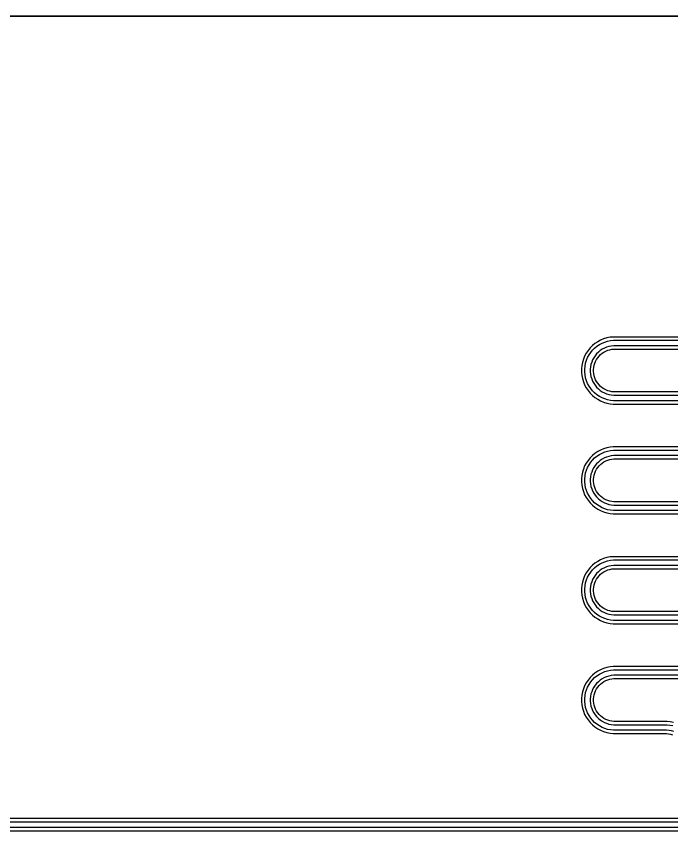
# Model space of a CAD drawing. Extents: x 200 to 9800, y 200 to 9800.
# Drawn here: x 6217 to 7411, y 4989 to 6472 of the extents above; entities that cross this region are included whole.
import ezdxf

# ---------------------------------------------------------------- set-up
doc = ezdxf.new("R2010")
doc.units = 0
doc.layers.add('L1D0', color=2, linetype='CONTINUOUS')

msp = doc.modelspace()

# ---------------------------------------------------------------- linework, layer by layer
at = {"layer": 'L1D0'}
for points in [[(7970, 6472), (2010.5, 6472)], [(5970, 6472), (7965.5, 6472)], [(7593.358, 5888), (7304.561, 5888), (7298.597, 5887.413), (7292.718, 5886.243), (7286.983, 5884.503), (7281.446, 5882.21), (7276.16, 5879.385), (7271.177, 5876.055), (7266.543, 5872.253), (7262.305, 5868.015), (7258.503, 5863.381), (7255.173, 5858.398), (7252.348, 5853.112), (7250.055, 5847.575), (7248.315, 5841.84), (7247.145, 5835.961), (7246.558, 5829.997), (7246.558, 5824.003), (7247.145, 5818.039), (7248.315, 5812.16), (7250.055, 5806.425), (7252.348, 5800.888), (7255.173, 5795.602), (7258.503, 5790.619), (7262.305, 5785.985), (7266.543, 5781.747), (7271.177, 5777.945), (7276.16, 5774.615), (7281.446, 5771.79), (7286.983, 5769.497), (7292.718, 5767.757), (7298.597, 5766.587), (7304.561, 5766), (7593.358, 5766)], [(7593.653, 5772), (7304.856, 5772), (7299.478, 5772.53), (7294.178, 5773.584), (7289.007, 5775.153), (7284.014, 5777.221), (7279.248, 5779.768), (7274.755, 5782.77), (7270.578, 5786.199), (7266.757, 5790.02), (7263.328, 5794.197), (7260.326, 5798.69), (7257.779, 5803.456), (7255.711, 5808.449), (7254.142, 5813.62), (7253.088, 5818.92), (7252.558, 5824.298), (7252.558, 5829.702), (7253.088, 5835.08), (7254.142, 5840.38), (7255.711, 5845.551), (7257.779, 5850.544), (7260.326, 5855.31), (7263.328, 5859.803), (7266.757, 5863.98), (7270.578, 5867.801), (7274.755, 5871.23), (7279.248, 5874.232), (7284.014, 5876.779), (7289.007, 5878.847), (7294.178, 5880.416), (7299.478, 5881.47), (7304.856, 5882), (7593.653, 5882)], [(7594.144, 5872), (7305.347, 5872), (7300.947, 5871.567), (7296.611, 5870.704), (7292.38, 5869.421), (7288.295, 5867.729), (7284.395, 5865.644), (7280.719, 5863.188), (7277.301, 5860.383), (7274.175, 5857.257), (7271.37, 5853.839), (7268.914, 5850.163), (7266.829, 5846.263), (7265.137, 5842.178), (7263.854, 5837.947), (7262.991, 5833.611), (7262.558, 5829.211), (7262.558, 5824.789), (7262.991, 5820.389), (7263.854, 5816.053), (7265.137, 5811.822), (7266.829, 5807.737), (7268.914, 5803.837), (7271.37, 5800.161), (7274.175, 5796.743), (7277.301, 5793.617), (7280.719, 5790.812), (7284.395, 5788.356), (7288.295, 5786.271), (7292.38, 5784.579), (7296.611, 5783.296), (7300.947, 5782.433), (7305.347, 5782), (7594.144, 5782)], [(7594.439, 5788), (7305.642, 5788), (7301.829, 5788.376), (7298.07, 5789.123), (7294.403, 5790.235), (7290.863, 5791.702), (7287.484, 5793.508), (7284.298, 5795.637), (7281.336, 5798.068), (7278.626, 5800.778), (7276.195, 5803.74), (7274.066, 5806.926), (7272.26, 5810.305), (7270.793, 5813.845), (7269.681, 5817.512), (7268.934, 5821.271), (7268.558, 5825.084), (7268.558, 5828.916), (7268.934, 5832.729), (7269.681, 5836.488), (7270.793, 5840.155), (7272.26, 5843.695), (7274.066, 5847.074), (7276.195, 5850.26), (7278.626, 5853.222), (7281.336, 5855.932), (7284.298, 5858.363), (7287.484, 5860.492), (7290.863, 5862.298), (7294.403, 5863.765), (7298.07, 5864.877), (7301.829, 5865.624), (7305.642, 5866), (7594.439, 5866)], [(7593.358, 5688), (7304.561, 5688), (7298.597, 5687.413), (7292.718, 5686.243), (7286.983, 5684.503), (7281.446, 5682.21), (7276.16, 5679.385), (7271.177, 5676.055), (7266.543, 5672.253), (7262.305, 5668.015), (7258.503, 5663.381), (7255.173, 5658.398), (7252.348, 5653.112), (7250.055, 5647.575), (7248.315, 5641.84), (7247.145, 5635.961), (7246.558, 5629.997), (7246.558, 5624.003), (7247.145, 5618.039), (7248.315, 5612.16), (7250.055, 5606.425), (7252.348, 5600.888), (7255.173, 5595.602), (7258.503, 5590.619), (7262.305, 5585.985), (7266.543, 5581.747), (7271.177, 5577.945), (7276.16, 5574.615), (7281.446, 5571.79), (7286.983, 5569.497), (7292.718, 5567.757), (7298.597, 5566.587), (7304.561, 5566), (7593.358, 5566)], [(7593.653, 5572), (7304.856, 5572), (7299.478, 5572.53), (7294.178, 5573.584), (7289.007, 5575.153), (7284.014, 5577.221), (7279.248, 5579.768), (7274.755, 5582.77), (7270.578, 5586.199), (7266.757, 5590.02), (7263.328, 5594.197), (7260.326, 5598.69), (7257.779, 5603.456), (7255.711, 5608.449), (7254.142, 5613.62), (7253.088, 5618.92), (7252.558, 5624.298), (7252.558, 5629.702), (7253.088, 5635.08), (7254.142, 5640.38), (7255.711, 5645.551), (7257.779, 5650.544), (7260.326, 5655.31), (7263.328, 5659.803), (7266.757, 5663.98), (7270.578, 5667.801), (7274.755, 5671.23), (7279.248, 5674.232), (7284.014, 5676.779), (7289.007, 5678.847), (7294.178, 5680.416), (7299.478, 5681.47), (7304.856, 5682), (7593.653, 5682)], [(7594.144, 5672), (7305.347, 5672), (7300.947, 5671.567), (7296.611, 5670.704), (7292.38, 5669.421), (7288.295, 5667.729), (7284.395, 5665.644), (7280.719, 5663.188), (7277.301, 5660.383), (7274.175, 5657.257), (7271.37, 5653.839), (7268.914, 5650.163), (7266.829, 5646.263), (7265.137, 5642.178), (7263.854, 5637.947), (7262.991, 5633.611), (7262.558, 5629.211), (7262.558, 5624.789), (7262.991, 5620.389), (7263.854, 5616.053), (7265.137, 5611.822), (7266.829, 5607.737), (7268.914, 5603.837), (7271.37, 5600.161), (7274.175, 5596.743), (7277.301, 5593.617), (7280.719, 5590.812), (7284.395, 5588.356), (7288.295, 5586.271), (7292.38, 5584.579), (7296.611, 5583.296), (7300.947, 5582.433), (7305.347, 5582), (7594.144, 5582)], [(7594.439, 5588), (7305.642, 5588), (7301.829, 5588.376), (7298.07, 5589.123), (7294.403, 5590.235), (7290.863, 5591.702), (7287.484, 5593.508), (7284.298, 5595.637), (7281.336, 5598.068), (7278.626, 5600.778), (7276.195, 5603.74), (7274.066, 5606.926), (7272.26, 5610.305), (7270.793, 5613.845), (7269.681, 5617.512), (7268.934, 5621.271), (7268.558, 5625.084), (7268.558, 5628.916), (7268.934, 5632.729), (7269.681, 5636.488), (7270.793, 5640.155), (7272.26, 5643.695), (7274.066, 5647.074), (7276.195, 5650.26), (7278.626, 5653.222), (7281.336, 5655.932), (7284.298, 5658.363), (7287.484, 5660.492), (7290.863, 5662.298), (7294.403, 5663.765), (7298.07, 5664.877), (7301.829, 5665.624), (7305.642, 5666), (7594.439, 5666)], [(7593.358, 5488), (7304.561, 5488), (7298.597, 5487.413), (7292.718, 5486.243), (7286.983, 5484.503), (7281.446, 5482.21), (7276.16, 5479.385), (7271.177, 5476.055), (7266.543, 5472.253), (7262.305, 5468.015), (7258.503, 5463.381), (7255.173, 5458.398), (7252.348, 5453.112), (7250.055, 5447.575), (7248.315, 5441.84), (7247.145, 5435.961), (7246.558, 5429.997), (7246.558, 5424.003), (7247.145, 5418.039), (7248.315, 5412.16), (7250.055, 5406.425), (7252.348, 5400.888), (7255.173, 5395.602), (7258.503, 5390.619), (7262.305, 5385.985), (7266.543, 5381.747), (7271.177, 5377.945), (7276.16, 5374.615), (7281.446, 5371.79), (7286.983, 5369.497), (7292.718, 5367.757), (7298.597, 5366.587), (7304.561, 5366), (7593.358, 5366)], [(7593.653, 5372), (7304.856, 5372), (7299.478, 5372.53), (7294.178, 5373.584), (7289.007, 5375.153), (7284.014, 5377.221), (7279.248, 5379.768), (7274.755, 5382.77), (7270.578, 5386.199), (7266.757, 5390.02), (7263.328, 5394.197), (7260.326, 5398.69), (7257.779, 5403.456), (7255.711, 5408.449), (7254.142, 5413.62), (7253.088, 5418.92), (7252.558, 5424.298), (7252.558, 5429.702), (7253.088, 5435.08), (7254.142, 5440.38), (7255.711, 5445.551), (7257.779, 5450.544), (7260.326, 5455.31), (7263.328, 5459.803), (7266.757, 5463.98), (7270.578, 5467.801), (7274.755, 5471.23), (7279.248, 5474.232), (7284.014, 5476.779), (7289.007, 5478.847), (7294.178, 5480.416), (7299.478, 5481.47), (7304.856, 5482), (7593.653, 5482)], [(7594.144, 5472), (7305.347, 5472), (7300.947, 5471.567), (7296.611, 5470.704), (7292.38, 5469.421), (7288.295, 5467.729), (7284.395, 5465.644), (7280.719, 5463.188), (7277.301, 5460.383), (7274.175, 5457.257), (7271.37, 5453.839), (7268.914, 5450.163), (7266.829, 5446.263), (7265.137, 5442.178), (7263.854, 5437.947), (7262.991, 5433.611), (7262.558, 5429.211), (7262.558, 5424.789), (7262.991, 5420.389), (7263.854, 5416.053), (7265.137, 5411.822), (7266.829, 5407.737), (7268.914, 5403.837), (7271.37, 5400.161), (7274.175, 5396.743), (7277.301, 5393.617), (7280.719, 5390.812), (7284.395, 5388.356), (7288.295, 5386.271), (7292.38, 5384.579), (7296.611, 5383.296), (7300.947, 5382.433), (7305.347, 5382), (7594.144, 5382)], [(7594.439, 5388), (7305.642, 5388), (7301.829, 5388.376), (7298.07, 5389.123), (7294.403, 5390.235), (7290.863, 5391.702), (7287.484, 5393.508), (7284.298, 5395.637), (7281.336, 5398.068), (7278.626, 5400.778), (7276.195, 5403.74), (7274.066, 5406.926), (7272.26, 5410.305), (7270.793, 5413.845), (7269.681, 5417.512), (7268.934, 5421.271), (7268.558, 5425.084), (7268.558, 5428.916), (7268.934, 5432.729), (7269.681, 5436.488), (7270.793, 5440.155), (7272.26, 5443.695), (7274.066, 5447.074), (7276.195, 5450.26), (7278.626, 5453.222), (7281.336, 5455.932), (7284.298, 5458.363), (7287.484, 5460.492), (7290.863, 5462.298), (7294.403, 5463.765), (7298.07, 5464.877), (7301.829, 5465.624), (7305.642, 5466), (7594.439, 5466)], [(7593.358, 5288), (7304.561, 5288), (7298.597, 5287.413), (7292.718, 5286.243), (7286.983, 5284.503), (7281.446, 5282.21), (7276.16, 5279.385), (7271.177, 5276.055), (7266.543, 5272.253), (7262.305, 5268.015), (7258.503, 5263.381), (7255.173, 5258.398), (7252.348, 5253.112), (7250.055, 5247.575), (7248.315, 5241.84), (7247.145, 5235.961), (7246.558, 5229.997), (7246.558, 5224.003), (7247.145, 5218.039), (7248.315, 5212.16), (7250.055, 5206.425), (7252.348, 5200.888), (7255.173, 5195.602), (7258.503, 5190.619), (7262.305, 5185.985), (7266.543, 5181.747), (7271.177, 5177.945), (7276.16, 5174.615), (7281.446, 5171.79), (7286.983, 5169.497), (7292.718, 5167.757), (7298.597, 5166.587), (7304.561, 5166), (7401.416, 5166), (7405.229, 5165.624), (7408.988, 5164.877), (7412.655, 5163.765)], [(7414.678, 5169.421), (7410.447, 5170.704), (7406.111, 5171.567), (7401.711, 5172), (7304.856, 5172), (7299.478, 5172.53), (7294.178, 5173.584), (7289.007, 5175.153), (7284.014, 5177.221), (7279.248, 5179.768), (7274.755, 5182.77), (7270.578, 5186.199), (7266.757, 5190.02), (7263.328, 5194.197), (7260.326, 5198.69), (7257.779, 5203.456), (7255.711, 5208.449), (7254.142, 5213.62), (7253.088, 5218.92), (7252.558, 5224.298), (7252.558, 5229.702), (7253.088, 5235.08), (7254.142, 5240.38), (7255.711, 5245.551), (7257.779, 5250.544), (7260.326, 5255.31), (7263.328, 5259.803), (7266.757, 5263.98), (7270.578, 5267.801), (7274.755, 5271.23), (7279.248, 5274.232), (7284.014, 5276.779), (7289.007, 5278.847), (7294.178, 5280.416), (7299.478, 5281.47), (7304.856, 5282), (7593.653, 5282)], [(7594.144, 5272), (7305.347, 5272), (7300.947, 5271.567), (7296.611, 5270.704), (7292.38, 5269.421), (7288.295, 5267.729), (7284.395, 5265.644), (7280.719, 5263.188), (7277.301, 5260.383), (7274.175, 5257.257), (7271.37, 5253.839), (7268.914, 5250.163), (7266.829, 5246.263), (7265.137, 5242.178), (7263.854, 5237.947), (7262.991, 5233.611), (7262.558, 5229.211), (7262.558, 5224.789), (7262.991, 5220.389), (7263.854, 5216.053), (7265.137, 5211.822), (7266.829, 5207.737), (7268.914, 5203.837), (7271.37, 5200.161), (7274.175, 5196.743), (7277.301, 5193.617), (7280.719, 5190.812), (7284.395, 5188.356), (7288.295, 5186.271), (7292.38, 5184.579), (7296.611, 5183.296), (7300.947, 5182.433), (7305.347, 5182), (7402.202, 5182), (7407.58, 5181.47), (7412.88, 5180.416)], [(7414.34, 5186.243), (7408.461, 5187.413), (7402.497, 5188), (7305.642, 5188), (7301.829, 5188.376), (7298.07, 5189.123), (7294.403, 5190.235), (7290.863, 5191.702), (7287.484, 5193.508), (7284.298, 5195.637), (7281.336, 5198.068), (7278.626, 5200.778), (7276.195, 5203.74), (7274.066, 5206.926), (7272.26, 5210.305), (7270.793, 5213.845), (7269.681, 5217.512), (7268.934, 5221.271), (7268.558, 5225.084), (7268.558, 5228.916), (7268.934, 5232.729), (7269.681, 5236.488), (7270.793, 5240.155), (7272.26, 5243.695), (7274.066, 5247.074), (7276.195, 5250.26), (7278.626, 5253.222), (7281.336, 5255.932), (7284.298, 5258.363), (7287.484, 5260.492), (7290.863, 5262.298), (7294.403, 5263.765), (7298.07, 5264.877), (7301.829, 5265.624), (7305.642, 5266), (7594.439, 5266)], [(2094.833, 5005), (7904.658, 5005)], [(7904.953, 5011), (2095.128, 5011)], [(2094.047, 4989), (7903.872, 4989)], [(7904.167, 4995), (2094.342, 4995)]]:
    msp.add_lwpolyline(points, dxfattribs=at)

doc.saveas('drawing.dxf')
